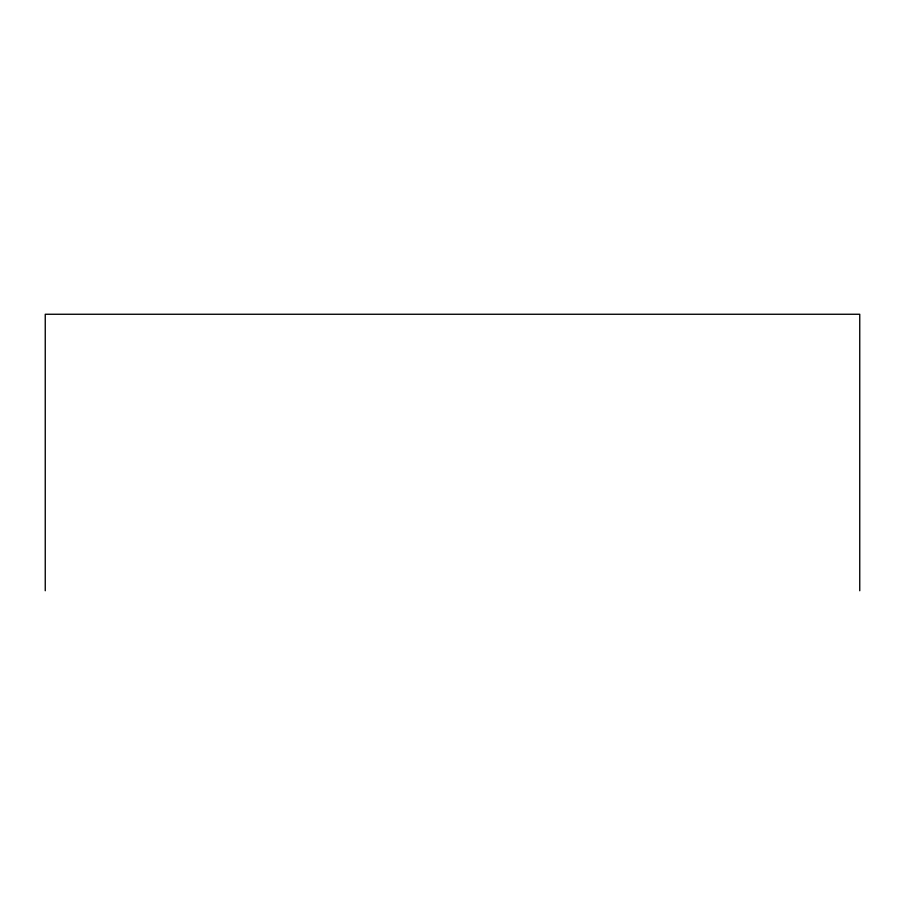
<?xml version="1.0" encoding="UTF-8"?>
<svg xmlns="http://www.w3.org/2000/svg" width="905" height="905" viewBox="0 0 905 905"><rect width="100%" height="100%" fill="white"/><g stroke="black" fill="none" stroke-linecap="round" stroke-linejoin="round"><path stroke-width="1.36" d="M859.75 590.739L859.75 314.261L45.25 314.261L45.25 590.739"/></g></svg>
